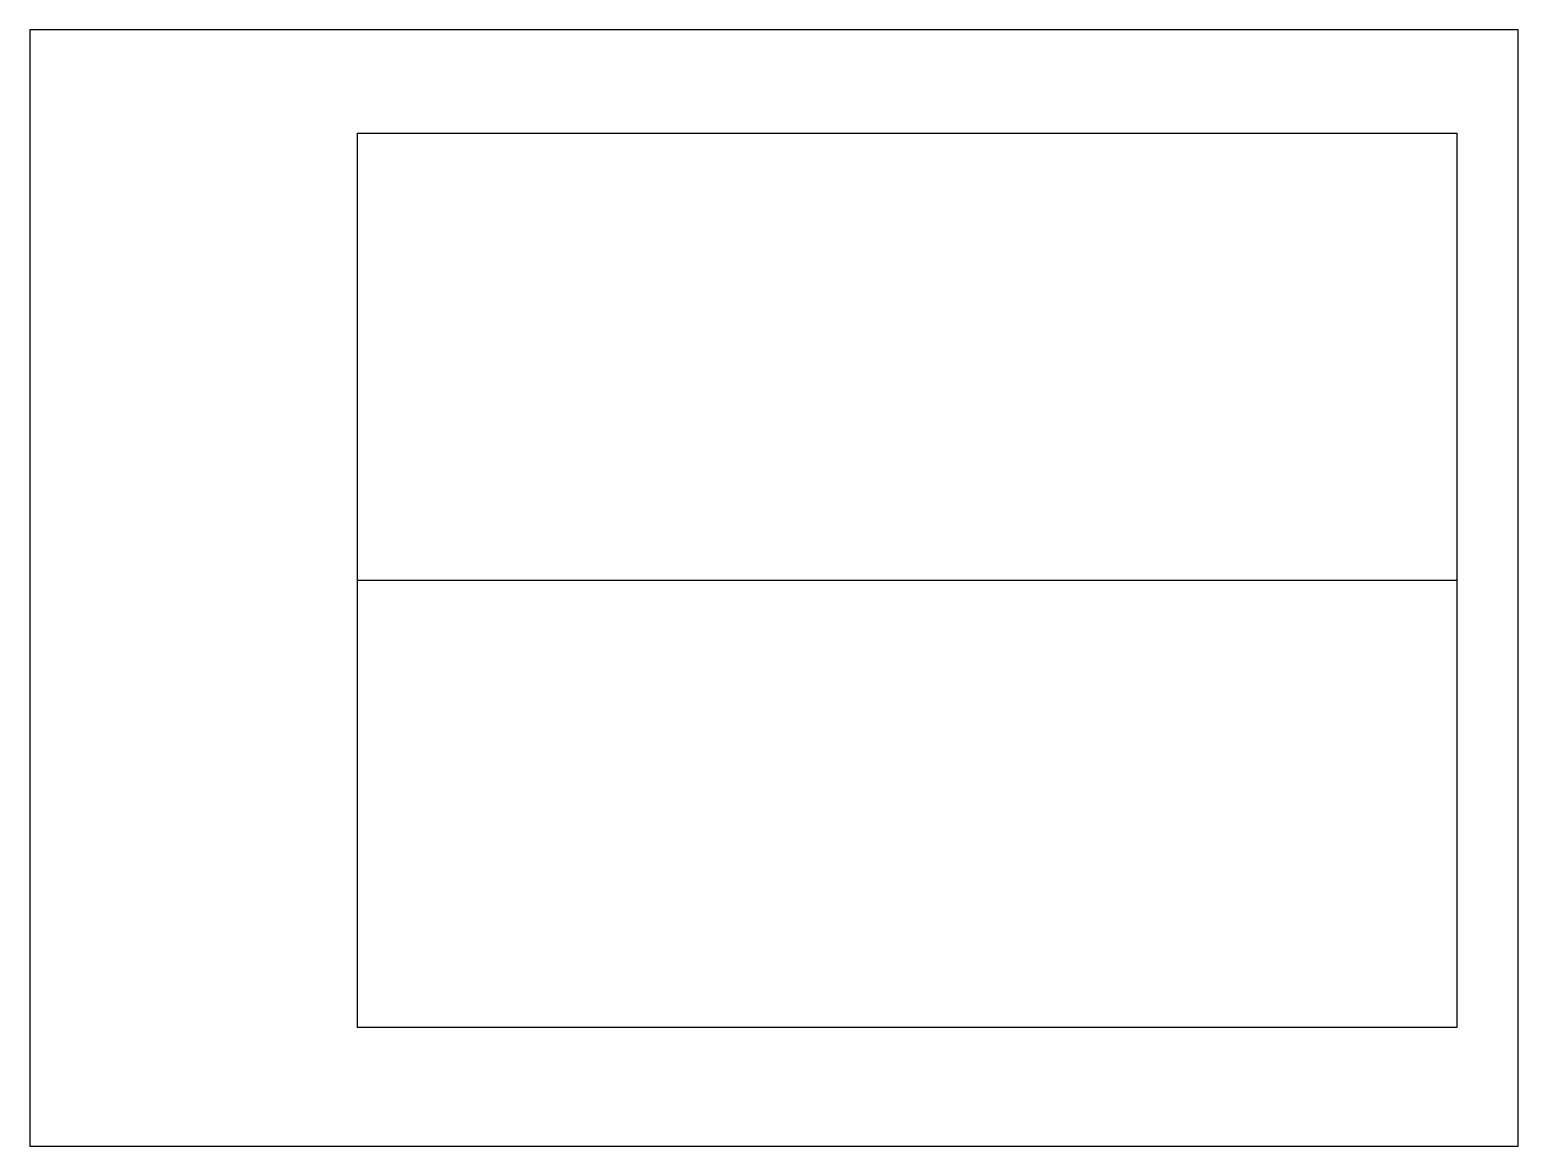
# Model space of a CAD drawing. Header units: millimetres. Extents: x 34322 to 35122, y -10510 to -9910.
import ezdxf

# ---------------------------------------------------------------- set-up
doc = ezdxf.new("R2010")
doc.units = ezdxf.units.MM
doc.header["$MEASUREMENT"] = 0
doc.layers.add('90X60', color=6, linetype='Continuous', true_color=0xff00ff)
doc.layers.add('CORTE', color=172, linetype='Continuous', true_color=0x0000bf)

msp = doc.modelspace()

# ---------------------------------------------------------------- linework, layer by layer
at = {"layer": '90X60'}
for p, q in [((35121.84, -9910.16), (34321.84, -9910.16)), ((34321.84, -9910.16), (34321.84, -10510.16)), ((35121.84, -10510.16), (35121.84, -9910.16)), ((34321.84, -10510.16), (35121.84, -10510.16))]:
    msp.add_line(p, q, dxfattribs=at)
at = {"layer": 'CORTE'}
for p, q in [((34497.88, -9965.71), (34497.88, -10446.31)), ((34497.88, -9965.71), (35088.93, -9965.71)), ((35088.93, -9965.71), (35088.93, -10206.01)), ((34497.88, -10206.01), (35088.93, -10206.01)), ((35088.93, -10206.01), (35088.93, -10446.31)), ((35088.93, -10446.31), (34497.88, -10446.31))]:
    msp.add_line(p, q, dxfattribs=at)

doc.saveas('drawing.dxf')
